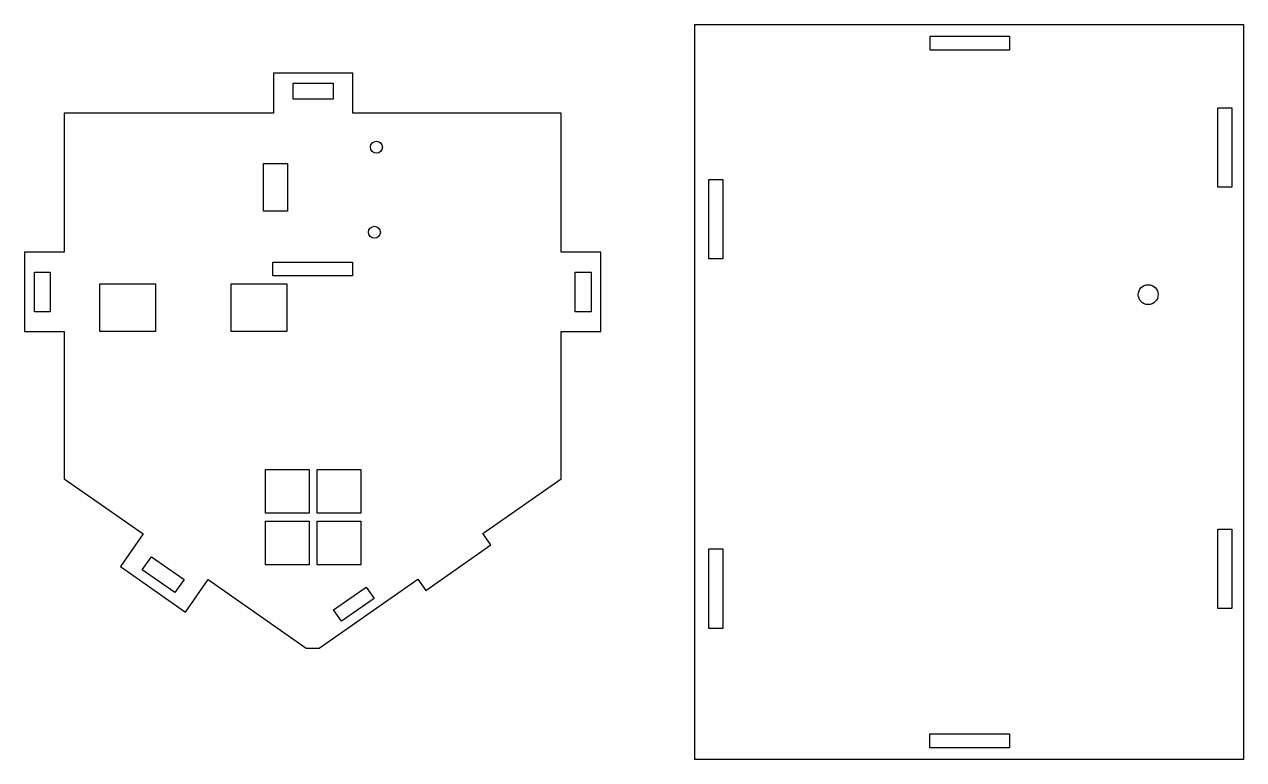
# Model space of a CAD drawing. Header units: millimetres. Extents: x -58 to 249, y -171 to 14.
import ezdxf

# ---------------------------------------------------------------- set-up
doc = ezdxf.new("R2010")
doc.units = ezdxf.units.MM
doc.layers.get('0').update_dxf_attribs({"linetype": 'CONTINUOUS'})

msp = doc.modelspace()

# ---------------------------------------------------------------- linework, layer by layer
for points in [[(111, 14), (249, 14), (249, -171), (111, -171)], [(190.13, 7.5), (170.13, 7.5), (170.13, 11), (190.13, 11)], [(-47.63, -100.31), (-27.77, -114.22), (-33.5, -122.41), (-17.12, -133.88), (-11.38, -125.69), (13.22, -142.92), (16.51, -142.92), (41.28, -125.58), (43.29, -128.45), (59.67, -116.97), (57.66, -114.11), (77.37, -100.31), (77.37, -63.31), (87.37, -63.31), (87.37, -43.31), (77.37, -43.31), (77.37, -8.31), (25, -8.31), (25, 1.69), (5, 1.69), (5, -8.31), (-47.63, -8.31), (-47.63, -43.31), (-57.63, -43.31), (-57.63, -63.31), (-47.63, -63.31)], [(10, -0.81), (20, -0.81), (20, -4.81), (10, -4.81)], [(246, -27), (242.5, -27), (242.5, -7), (246, -7)], [(2.5, -21), (8.5, -21), (8.5, -33), (2.5, -33)], [(118, -45), (114.5, -45), (114.5, -25), (118, -25)], [(4.87, -45.81), (24.87, -45.81), (24.87, -49.31), (4.87, -49.31)], [(-55.13, -48.31), (-51.13, -48.31), (-51.13, -58.31), (-55.13, -58.31)], [(80.87, -48.31), (84.87, -48.31), (84.87, -58.31), (80.87, -58.31)], [(-38.63, -51.31), (-24.63, -51.31), (-24.63, -63.31), (-38.63, -63.31)], [(-5.63, -51.31), (8.37, -51.31), (8.37, -63.31), (-5.63, -63.31)], [(14, -98), (14, -109), (3, -109), (3, -98)], [(16, -109), (16, -98), (27, -98), (27, -109)], [(3, -111), (14, -111), (14, -122), (3, -122)], [(16, -122), (16, -111), (27, -111), (27, -122)], [(246, -133), (242.5, -133), (242.5, -113), (246, -113)], [(118, -138), (114.5, -138), (114.5, -118), (118, -118)], [(-19.78, -128.97), (-27.97, -123.23), (-25.68, -119.96), (-17.49, -125.69)], [(20.15, -133.33), (28.32, -127.57), (30.33, -130.42), (22.16, -136.19)], [(190.11, -168), (170.11, -168), (170.11, -164.5), (190.11, -164.5)]]:
    msp.add_lwpolyline(points, close=True)
for centre, radius in [((30.9, -16.9), 1.5), ((30.4, -38.3), 1.5), ((225, -54), 2.5)]:
    msp.add_circle(centre, radius)

doc.saveas('drawing.dxf')
